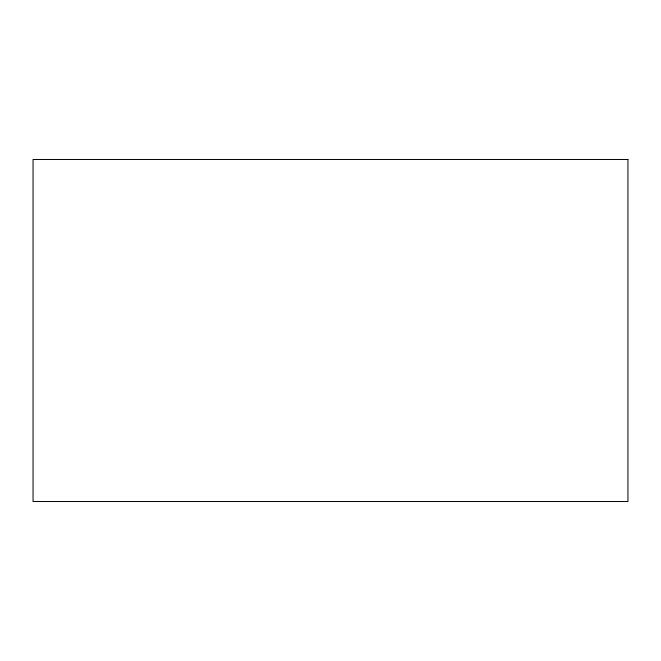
<?xml version="1.0" encoding="UTF-8"?>
<svg xmlns="http://www.w3.org/2000/svg" width="661" height="661" viewBox="0 0 661 661"><rect width="100%" height="100%" fill="white"/><g stroke="black" fill="none" stroke-linecap="round" stroke-linejoin="round"><path stroke-width="0.99" d="M627.95 159.483L33.05 159.483L33.05 501.517L627.95 501.517L627.95 159.483"/></g></svg>
